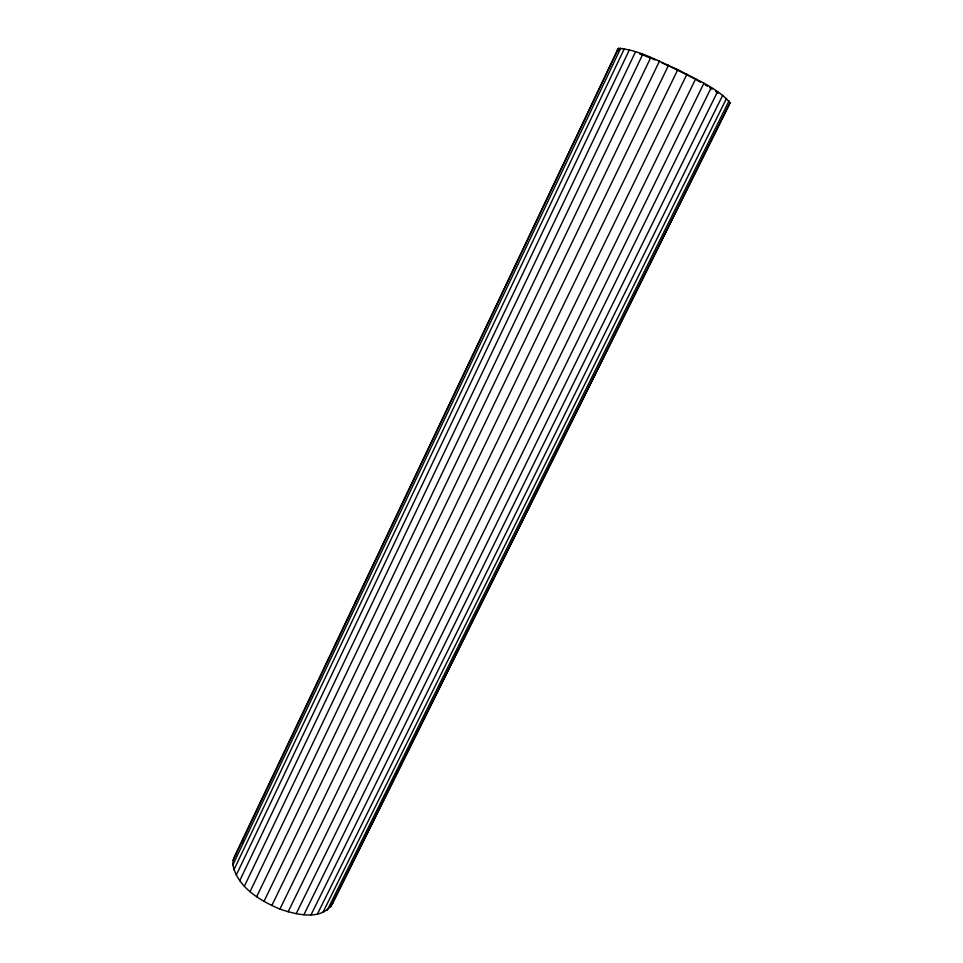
<?xml version="1.0" encoding="UTF-8"?>
<svg xmlns="http://www.w3.org/2000/svg" width="963" height="963" viewBox="0 0 963 963"><rect width="100%" height="100%" fill="white"/><g stroke="black" fill="none" stroke-linecap="round" stroke-linejoin="round"><path stroke-width="1.44" d="M232.902 864.834L233.154 860.236L234.647 856.155L618.366 48.367C639.48 49.799 658.62 61.512 677.82 69.601C695.599 79.604 716.52 87.127 730.098 102.812L332.741 903.15C322.16 921.314 296.135 914.645 279.908 909.072C260.203 900.718 237.512 887.477 232.902 864.834L620.702 48.15M332.741 903.15L333.33 900.285M233.154 860.236L618.366 48.367M241.833 843.203L243.121 840.482M233.913 869.866L624.385 48.644M236.2 875.211L629.381 49.847M239.715 880.7L635.544 51.749M244.373 886.225L642.742 54.313M250.067 891.618L650.795 57.467M256.652 896.734L659.486 61.126M263.958 901.428L668.575 65.207M271.783 905.581L677.82 69.601M279.908 909.072L686.956 74.163M288.118 911.805L695.719 78.785M296.183 913.694L703.881 83.336M303.887 914.718L711.224 87.669M311.013 914.85L717.543 91.702M317.405 914.092L722.683 95.313M322.882 912.479L726.535 98.407M327.312 910.059L729.027 100.922M330.622 906.929L730.098 102.812M234.647 856.155L236.429 853.856M639.552 53.976L643.573 55.409M644.909 55.878L651.157 58.322M652.408 58.815L655.105 59.947M661.689 62.764L668.936 66.026M670.164 66.603L686.017 74.344M687.173 74.958L694.167 78.629M696.694 80.037L700.486 82.156M705.169 84.876L707.444 86.225M709.755 87.657L712.114 89.15M715.665 91.497L718.073 93.17M617.427 49.294L617.873 50.858"/></g></svg>
